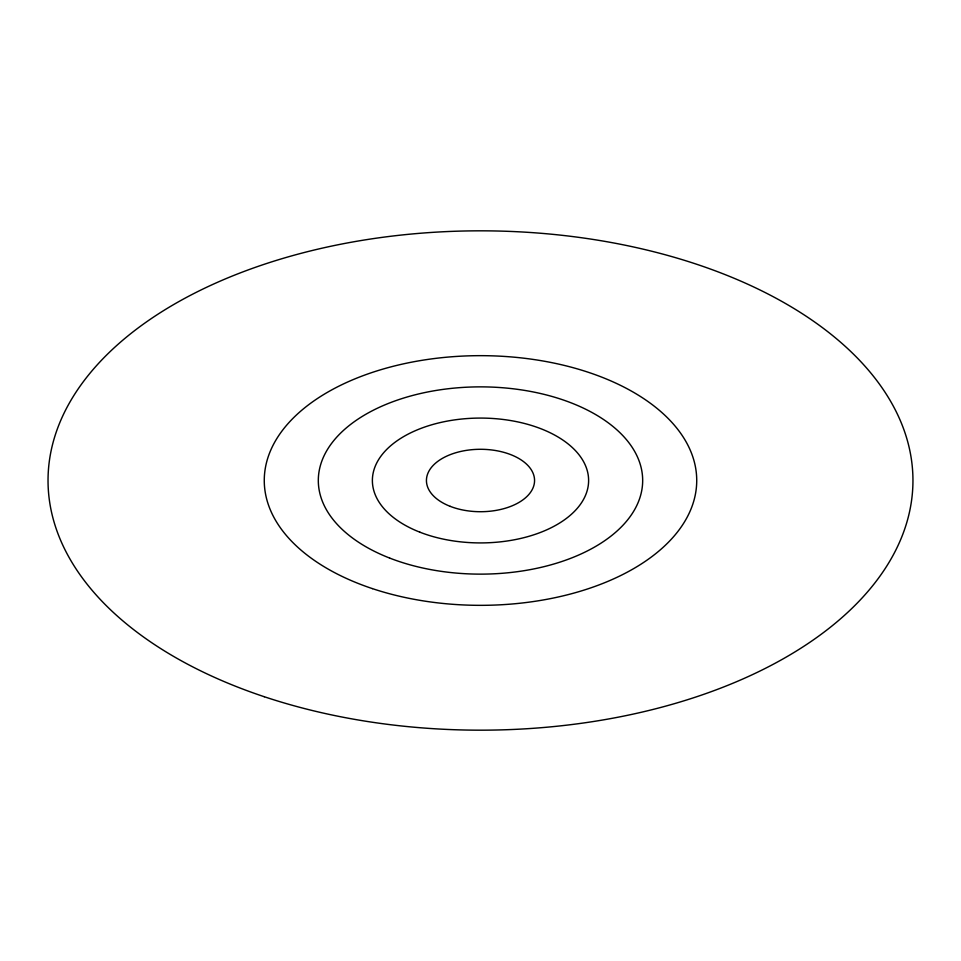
<?xml version="1.0" encoding="UTF-8"?>
<svg xmlns="http://www.w3.org/2000/svg" width="961" height="961" viewBox="0 0 961 961"><rect width="100%" height="100%" fill="white"/><g stroke="black" fill="none" stroke-linecap="round" stroke-linejoin="round"><path stroke-width="1.44" d="M450.204 506.351A54.056 31.208 0 0 0 534.424 482.722A54.056 31.208 0 0 0 456.883 452.427A54.056 31.208 0 0 0 450.204 506.351M389.601 558.041A162.169 93.625 0 0 0 642.26 487.179A162.169 93.625 0 0 0 409.638 396.28A162.169 93.625 0 0 0 389.601 558.041M419.897 532.19A108.112 62.417 0 0 0 588.336 484.957A108.112 62.417 0 0 0 433.255 424.354A108.112 62.417 0 0 0 419.897 532.19M372.387 588.612A216.225 124.834 0 0 0 696.725 480.5A216.225 124.834 0 0 0 372.387 372.387A216.225 124.834 0 0 0 372.387 588.612M264.275 696.725A432.45 249.668 0 0 0 912.95 480.5A432.45 249.668 0 0 0 264.275 264.275A432.45 249.668 0 0 0 264.275 696.725"/></g></svg>
